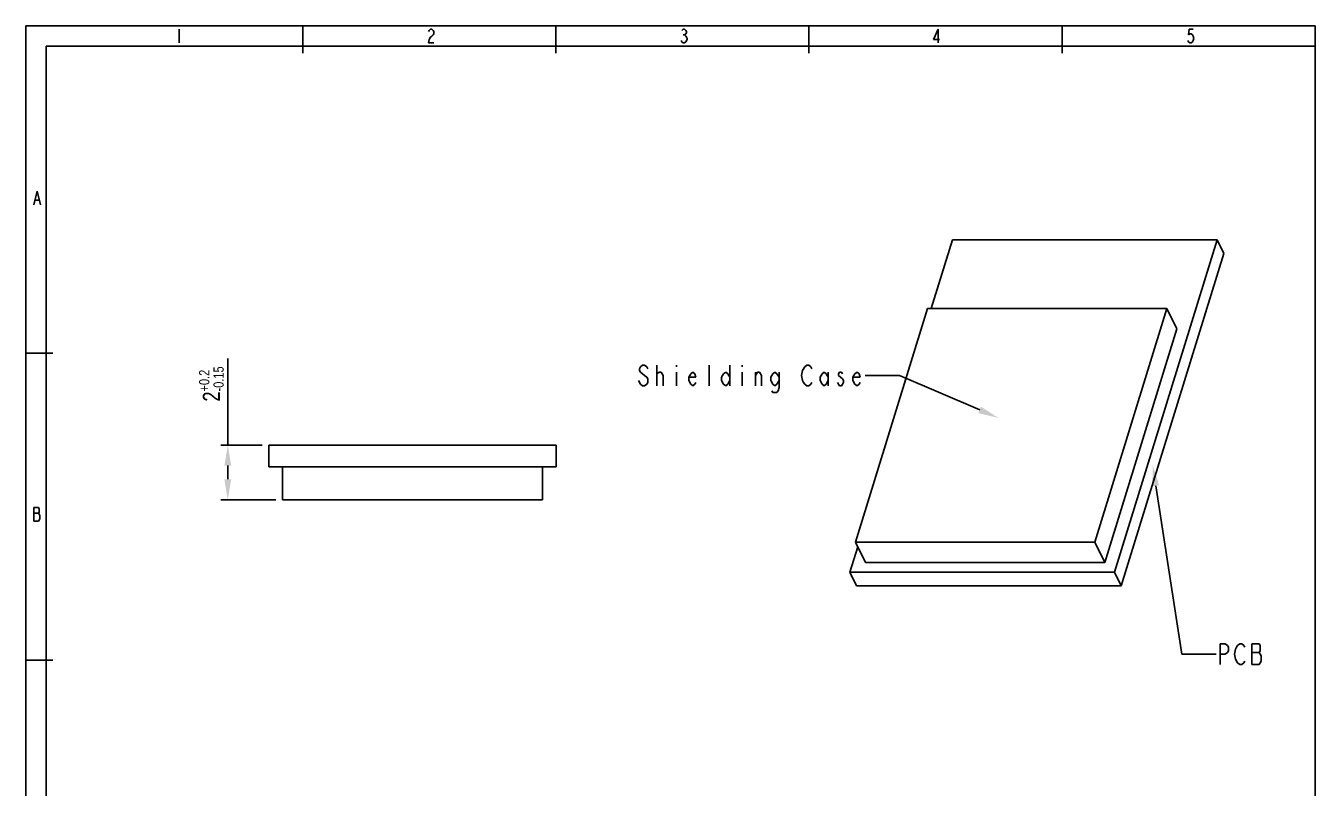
# Model space of a CAD drawing. Header units: millimetres. Extents: x 0 to 189, y 4 to 276.
# Drawn here: x 0 to 188.5, y 164.2 to 275.6 of the extents above; entities that cross this region are included whole.
import ezdxf

# ---------------------------------------------------------------- set-up
doc = ezdxf.new("R2010")
doc.units = ezdxf.units.MM
doc.header["$LTSCALE"] = 19.36
doc.header["$PDMODE"] = 3
doc.header["$PDSIZE"] = 8
doc.layers.get('0').update_dxf_attribs({"linetype": 'CONTINUOUS'})
doc.layers.get('Defpoints').update_dxf_attribs({"linetype": 'CONTINUOUS'})
doc.styles.get("Standard").update_dxf_attribs({"font": 'txt', "width": 0.8})
doc.dimstyles.new('DIMSTYLE_1', dxfattribs={"dimtxt": 2.5, "dimasz": 3, "dimexe": 1, "dimexo": 1, "dimgap": 0.65, "dimtad": 1, "dimlfac": 0.25, "dimdsep": 46, "dimtxsty": 'Standard', "dimblk": '_FILLED', "dimcen": 0.09, "dimadec": 0, "dimazin": 0, "dimtol": 1, "dimtp": 0.2, "dimtm": 0.15, "dimtfac": 0.6, "dimtofl": 0, "dimtmove": 0, "dimatfit": 3, "dimldrblk": '_FILLED', "dimfxl": 0, "dimtolj": 1, "dimarcsym": 0})

# ---------------------------------------------------------------- blocks, each defined once
blk = doc.blocks.new('_FILLED')
at = {"color": 0, "linetype": 'ByBlock'}
blk.add_solid([(0, 0), (-1, 0.167), (-1, -0.167)], dxfattribs=at)
blk = doc.blocks.new('*D7')
at = {"color": 0, "lineweight": -2}
for p, q in [((29.54, 214.3), (29.54, 226.97)), ((34.55, 214.3), (28.54, 214.3)), ((29.54, 209.3), (29.54, 211.3)), ((36.55, 206.3), (28.54, 206.3))]:
    blk.add_line(p, q, dxfattribs=at)
at = {"layer": 'Defpoints', "color": 0}
for p in [(35.55, 214.3), (29.54, 206.3), (37.55, 206.3)]:
    blk.add_point(p, dxfattribs=at)
at = {"color": 0, "lineweight": -2, "xscale": 3, "yscale": 3, "zscale": 3}
for p, rotation in [((29.54, 214.3), 90), ((29.54, 206.3), 270)]:
    blk.add_blockref('_FILLED', p, dxfattribs=dict(at, rotation=rotation))
at = {"color": 0, "insert": (27.14, 223.22), "char_height": 2.5, "attachment_point": 5, "rotation": 90}
blk.add_mtext('\\A1;2{\\H0.6x;\\S+0.2^ -0.15;}', dxfattribs=at)

msp = doc.modelspace()

# ---------------------------------------------------------------- linework, layer by layer
at = {"color": 0, "linetype": 'Continuous'}
for p, q in [((0, 275.551), (0, 3.653)), ((188.542, 275.551), (0, 275.551)), ((40.487, 271.574), (40.487, 275.551)), ((77.501, 271.574), (77.501, 275.551)), ((114.515, 271.574), (114.515, 275.551)), ((151.529, 271.574), (151.529, 275.551)), ((188.542, 3.653), (188.542, 275.551)), ((22.417, 275.038), (22.417, 273.06)), ((58.88, 274.708), (58.979, 274.873)), ((58.979, 273.555), (58.88, 273.06)), ((58.979, 274.873), (59.176, 275.038)), ((59.176, 273.884), (58.979, 273.555)), ((59.176, 275.038), (59.374, 275.038)), ((59.374, 274.049), (59.176, 273.884)), ((59.374, 275.038), (59.572, 274.873)), ((59.572, 274.214), (59.374, 274.049)), ((59.572, 274.873), (59.671, 274.708)), ((59.671, 274.378), (59.572, 274.214)), ((59.671, 274.708), (59.671, 274.378)), ((95.937, 273.225), (95.838, 273.39)), ((95.937, 274.873), (96.135, 275.038)), ((96.135, 275.038), (96.332, 275.038)), ((96.135, 274.214), (96.332, 274.214)), ((96.332, 275.038), (96.53, 274.873)), ((96.53, 274.378), (96.332, 274.214)), ((96.332, 274.214), (96.53, 274.049)), ((96.53, 274.873), (96.629, 274.708)), ((96.629, 274.543), (96.53, 274.378)), ((96.53, 274.049), (96.629, 273.884)), ((96.728, 273.555), (96.53, 273.225)), ((96.629, 274.708), (96.629, 274.543)), ((96.629, 273.884), (96.728, 273.719)), ((96.728, 273.719), (96.728, 273.555)), ((133.421, 275.038), (132.729, 273.555)), ((132.729, 273.555), (133.619, 273.555)), ((133.421, 273.06), (133.421, 275.038)), ((170.004, 273.225), (169.905, 273.39)), ((170.103, 275.038), (170.004, 274.214)), ((170.004, 274.214), (170.202, 274.378)), ((170.696, 275.038), (170.103, 275.038)), ((170.202, 274.378), (170.4, 274.378)), ((170.4, 274.378), (170.598, 274.214)), ((170.598, 274.214), (170.696, 274.049)), ((170.696, 273.39), (170.598, 273.225)), ((170.696, 274.049), (170.795, 273.719)), ((170.795, 273.719), (170.696, 273.39)), ((2.977, 272.574), (2.977, 37.144)), ((188.542, 272.574), (2.977, 272.574)), ((58.88, 273.06), (59.671, 273.06)), ((96.135, 273.06), (95.937, 273.225)), ((96.332, 273.06), (96.135, 273.06)), ((96.53, 273.225), (96.332, 273.06)), ((170.202, 273.06), (170.004, 273.225)), ((170.4, 273.06), (170.202, 273.06)), ((170.598, 273.225), (170.4, 273.06)), ((1.181, 249.412), (1.675, 251.39)), ((1.675, 251.39), (2.169, 249.412)), ((1.378, 250.071), (1.971, 250.071)), ((135.502, 244.277), (132.406, 234.258)), ((174.187, 244.277), (135.502, 244.277)), ((159.179, 195.711), (174.187, 244.277)), ((175.163, 242.288), (174.187, 244.277)), ((160.155, 193.722), (175.163, 242.288)), ((131.862, 234.258), (121.308, 200.105)), ((166.862, 234.258), (131.862, 234.258)), ((156.308, 200.105), (166.862, 234.258)), ((168.327, 231.274), (166.862, 234.258)), ((157.773, 197.121), (168.327, 231.274)), ((3.977, 227.72), (0, 227.72)), ((89.892, 225.71), (89.742, 225.46)), ((89.742, 225.46), (89.742, 225.21)), ((89.742, 225.21), (89.892, 224.96)), ((90.192, 225.96), (89.892, 225.71)), ((89.892, 224.96), (90.492, 224.46)), ((90.492, 225.96), (90.192, 225.96)), ((90.792, 225.71), (90.492, 225.96)), ((90.492, 224.46), (90.792, 224.21)), ((90.942, 225.46), (90.792, 225.71)), ((92.292, 222.96), (92.292, 225.96)), ((92.292, 224.71), (92.592, 224.96)), ((92.592, 224.96), (92.892, 224.96)), ((92.892, 224.96), (93.192, 224.46)), ((93.192, 224.46), (93.192, 222.96)), ((95.142, 225.96), (95.142, 225.71)), ((95.142, 224.96), (95.142, 222.96)), ((96.942, 224.21), (97.242, 224.71)), ((97.242, 224.71), (97.542, 224.96)), ((97.542, 224.96), (97.842, 224.71)), ((97.842, 224.71), (97.992, 224.21)), ((99.942, 222.96), (99.942, 225.96)), ((101.742, 224.21), (102.042, 224.71)), ((102.042, 224.71), (102.342, 224.96)), ((102.342, 224.96), (102.642, 224.71)), ((102.642, 224.71), (102.942, 224.21)), ((102.942, 225.96), (102.942, 222.96)), ((104.742, 225.96), (104.742, 225.71)), ((104.742, 224.96), (104.742, 222.96)), ((106.692, 222.96), (106.692, 224.96)), ((106.692, 224.46), (106.992, 224.96)), ((106.992, 224.96), (107.292, 224.96)), ((107.292, 224.96), (107.592, 224.46)), ((107.592, 224.46), (107.592, 222.96)), ((108.942, 224.21), (109.242, 224.71)), ((109.242, 224.71), (109.542, 224.96)), ((109.542, 224.96), (109.842, 224.71)), ((109.842, 224.71), (110.142, 224.21)), ((110.142, 224.96), (110.142, 222.71)), ((113.442, 224.46), (113.592, 225.21)), ((113.592, 223.71), (113.442, 224.46)), ((113.592, 225.21), (113.892, 225.71)), ((113.892, 225.71), (114.192, 225.96)), ((114.192, 225.96), (114.492, 225.96)), ((114.492, 225.96), (114.792, 225.71)), ((114.792, 225.71), (114.942, 225.46)), ((116.142, 224.21), (116.442, 224.71)), ((116.442, 224.71), (116.742, 224.96)), ((116.742, 224.96), (117.042, 224.71)), ((117.042, 224.71), (117.342, 224.21)), ((117.342, 224.96), (117.342, 222.96)), ((118.992, 224.96), (118.842, 224.71)), ((118.842, 224.71), (118.842, 224.46)), ((118.842, 224.46), (119.142, 224.21)), ((119.292, 224.96), (118.992, 224.96)), ((119.442, 224.71), (119.292, 224.96)), ((120.942, 224.21), (121.242, 224.71)), ((121.242, 224.71), (121.542, 224.96)), ((121.542, 224.96), (121.842, 224.71)), ((121.842, 224.71), (121.992, 224.21)), ((127.742, 224.46), (122.742, 224.46)), ((139.486, 219.43), (127.742, 224.46)), ((89.892, 223.21), (89.592, 223.71)), ((90.192, 222.96), (89.892, 223.21)), ((90.492, 222.96), (90.192, 222.96)), ((90.792, 223.21), (90.492, 222.96)), ((90.792, 224.21), (90.942, 223.96)), ((90.942, 223.46), (90.792, 223.21)), ((90.942, 223.96), (90.942, 223.46)), ((96.942, 223.71), (96.942, 224.21)), ((97.992, 224.21), (96.942, 224.21)), ((97.242, 223.21), (96.942, 223.71)), ((97.542, 222.96), (97.242, 223.21)), ((97.842, 223.21), (97.542, 222.96)), ((97.992, 223.46), (97.842, 223.21)), ((101.742, 223.71), (101.742, 224.21)), ((102.042, 223.21), (101.742, 223.71)), ((102.342, 222.96), (102.042, 223.21)), ((102.642, 223.21), (102.342, 222.96)), ((102.942, 223.71), (102.642, 223.21)), ((108.942, 223.71), (108.942, 224.21)), ((109.242, 223.21), (108.942, 223.71)), ((109.542, 222.96), (109.242, 223.21)), ((109.842, 223.21), (109.542, 222.96)), ((110.142, 223.71), (109.842, 223.21)), ((110.142, 222.71), (109.992, 222.21)), ((113.742, 223.46), (113.592, 223.71)), ((113.892, 223.21), (113.742, 223.46)), ((114.192, 222.96), (113.892, 223.21)), ((114.492, 222.96), (114.192, 222.96)), ((114.792, 223.21), (114.492, 222.96)), ((114.942, 223.46), (114.792, 223.21)), ((116.142, 223.71), (116.142, 224.21)), ((116.442, 223.21), (116.142, 223.71)), ((116.742, 222.96), (116.442, 223.21)), ((117.042, 223.21), (116.742, 222.96)), ((117.342, 223.71), (117.042, 223.21)), ((118.842, 223.21), (118.692, 223.46)), ((118.992, 222.96), (118.842, 223.21)), ((119.292, 222.96), (118.992, 222.96)), ((119.142, 224.21), (119.442, 223.96)), ((119.592, 223.46), (119.292, 222.96)), ((119.442, 223.96), (119.592, 223.71)), ((119.592, 223.71), (119.592, 223.46)), ((120.942, 223.71), (120.942, 224.21)), ((121.992, 224.21), (120.942, 224.21)), ((121.242, 223.21), (120.942, 223.71)), ((121.542, 222.96), (121.242, 223.21)), ((121.842, 223.21), (121.542, 222.96)), ((121.992, 223.46), (121.842, 223.21)), ((109.242, 221.96), (109.092, 222.21)), ((109.842, 221.96), (109.242, 221.96)), ((109.992, 222.21), (109.842, 221.96)), ((35.545, 214.303), (35.545, 211.103)), ((77.545, 214.303), (35.545, 214.303)), ((77.545, 214.303), (77.545, 211.103)), ((77.545, 211.103), (35.545, 211.103)), ((37.545, 211.103), (37.545, 206.303)), ((75.545, 211.103), (75.545, 206.303)), ((165.23, 208.357), (169.047, 183.751)), ((75.545, 206.303), (37.545, 206.303)), ((1.873, 205.168), (1.181, 205.168)), ((1.181, 205.168), (1.181, 203.191)), ((1.181, 204.344), (1.873, 204.344)), ((1.971, 205.004), (1.873, 205.168)), ((1.873, 204.344), (1.971, 204.509)), ((1.971, 204.18), (1.873, 204.344)), ((1.971, 204.509), (1.971, 205.004)), ((2.07, 204.015), (1.971, 204.18)), ((2.07, 203.521), (2.07, 204.015)), ((1.181, 203.191), (1.873, 203.191)), ((1.873, 203.191), (2.07, 203.521)), ((122.772, 197.121), (121.308, 200.105)), ((121.308, 200.105), (156.308, 200.105)), ((157.773, 197.121), (156.308, 200.105)), ((121.642, 199.424), (120.494, 195.711)), ((122.772, 197.121), (157.773, 197.121)), ((121.471, 193.722), (120.494, 195.711)), ((120.494, 195.711), (159.179, 195.711)), ((160.155, 193.722), (159.179, 195.711)), ((121.471, 193.722), (160.155, 193.722)), ((174.647, 182.251), (174.647, 185.251)), ((174.647, 185.251), (175.397, 185.251)), ((175.397, 185.251), (175.697, 185.001)), ((175.697, 185.001), (175.847, 184.751)), ((177.047, 184.751), (177.197, 185.001)), ((177.197, 185.001), (177.497, 185.251)), ((177.497, 185.251), (177.797, 185.251)), ((177.797, 185.251), (178.097, 185.001)), ((178.097, 185.001), (178.247, 184.751)), ((179.297, 185.251), (179.297, 182.251)), ((180.347, 185.251), (179.297, 185.251)), ((180.497, 185.001), (180.347, 185.251)), ((180.497, 184.251), (180.497, 185.001)), ((169.047, 183.751), (174.047, 183.751)), ((175.397, 183.751), (174.647, 183.751)), ((175.697, 184.001), (175.397, 183.751)), ((175.847, 184.251), (175.697, 184.001)), ((175.847, 184.751), (175.847, 184.251)), ((176.747, 183.751), (176.897, 184.501)), ((176.897, 183.001), (176.747, 183.751)), ((176.897, 184.501), (177.047, 184.751)), ((177.197, 182.501), (176.897, 183.001)), ((179.297, 184.001), (180.347, 184.001)), ((180.347, 184.001), (180.497, 184.251)), ((180.497, 183.751), (180.347, 184.001)), ((180.647, 183.501), (180.497, 183.751)), ((180.647, 182.751), (180.647, 183.501)), ((3.977, 182.866), (0, 182.866)), ((177.497, 182.251), (177.197, 182.501)), ((177.797, 182.251), (177.497, 182.251)), ((178.097, 182.501), (177.797, 182.251)), ((178.247, 182.751), (178.097, 182.501)), ((179.297, 182.251), (180.347, 182.251)), ((180.347, 182.251), (180.497, 182.501)), ((180.497, 182.501), (180.647, 182.751))]:
    msp.add_line(p, q, dxfattribs=at)

# ---------------------------------------------------------------- block references
at = {"color": 0, "linetype": 'Continuous', "xscale": 3, "yscale": 3, "zscale": 3}
for p, rotation in [((142.244, 218.249), 336.81463260623), ((164.771, 211.322), 98.81716990483619)]:
    msp.add_blockref('_FILLED', p, dxfattribs=dict(at, rotation=rotation))

# ---------------------------------------------------------------- dimensions: what is measured, and where the dimension line sits
dim = msp.add_linear_dim(base=(29.537, 206.303), p1=(35.545, 214.303), p2=(37.545, 206.303), angle=90, dimstyle='DIMSTYLE_1')
dim.commit()
dim.dimension.update_dxf_attribs({"geometry": '*D7', "text_midpoint": (29.537, 223.22), "dimtype": 160})

doc.saveas('drawing.dxf')
